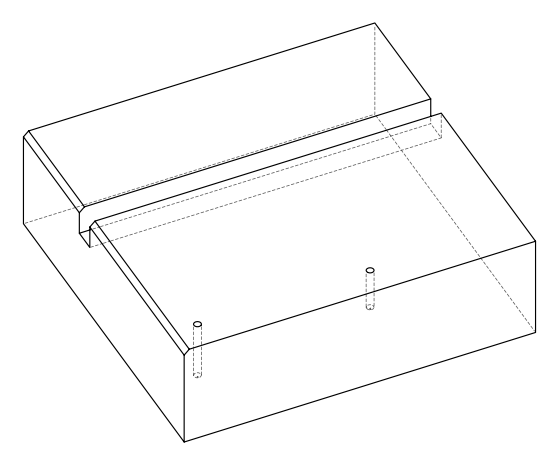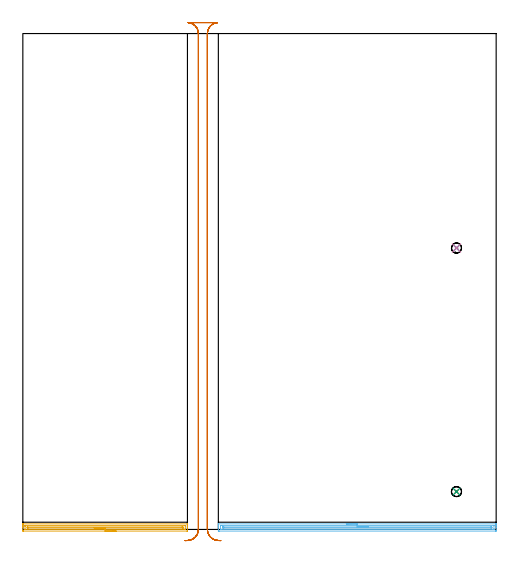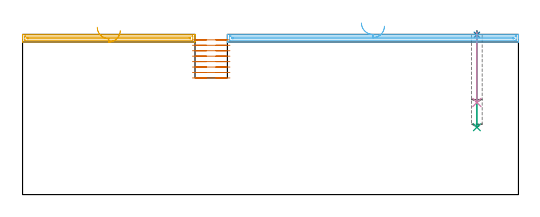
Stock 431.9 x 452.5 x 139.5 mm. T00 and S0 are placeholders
(PLAN: 7 operations, 3 tool changes, 26.8 min)
(1 SPOT_DRILL | STEP1POCKET | NXT0321_9005460120000 | 0.03 min | 1 mm3)
(2 SPOT_DRILL_1 | STEP1POCKET_1 | NXT0321_9005460120000 | 0.03 min | 1 mm3)
(3 DRILL_BLIND_HOLE_INTO_CENTER | STEP1POCKET | UGT0301_487 | 0.33 min | 5218 mm3)
(4 DRILL_BLIND_HOLE_INTO_CENTER_1 | STEP1POCKET_1 | UGT0301_487 | 0.25 min | 3794 mm3)
(5 AREA_MILL | FG_CHAMFER_SURFACE | UGT0205_001 | 3.78 min | 3364 mm3)
(6 AREA_MILL_1 | FG_CHAMFER_SURFACE_1 | UGT0205_001 | 6.26 min | 5618 mm3)
(7 MILL_RECTANGULAR_SLOT | SLOT_RECTANGULAR | UGT0201_094 | Follow Part, ap 5, ae 75% | 16.08 min | 483433 mm3)
(TOOL NXT0321_9005460120000 | NC Spot Drill, 142deg, 12mm, Carbide, Uncoated | D12 PA142 FL30 Z2)
(TOOL UGT0301_487 | Carbide Drill 9.2 mm | D9.2 PA118 FL81 Z2)
(TOOL UGT0205_001 | Chamfer Mill 20 x 3 x 45 deg. | D20 FL50 Z2)
(TOOL UGT0201_094 | End mill 20 mm | D20 FL38 Z4)
(OP 1 SPOT_DRILL)
G17 G21 G94 G90
T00 M6
G54
G17 G0 G90 X395.7 Y34.5 S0 M3
G43 Z149.5 H0
G94 G81 G98 Z139.104 F250. R142.5
G80
M5
M2
(OP 2 SPOT_DRILL_1)
G17 G21 G94 G90
T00 M6
G54
G17 G0 G90 X395.7 Y256.8 S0 M3
G43 Z149.5 H0
G94 G81 G98 Z139.104 F250. R142.5
G80
M5
M2
(OP 3 DRILL_BLIND_HOLE_INTO_CENTER)
G17 G21 G94 G90
T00 M6
G54
G17 G0 G90 X395.7 Y34.5 S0 M3
G43 Z149.5 H0
G94 G81 G98 Z58.6 F250. R141.5
G80
M5
M2
(OP 4 DRILL_BLIND_HOLE_INTO_CENTER_1)
G17 G21 G94 G90
T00 M6
G54
G17 G0 G90 X395.7 Y256.8 S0 M3
G43 Z149.5 H0
G94 G81 G98 Z80.2 F250. R141.5
G80
M5
M2
(OP 5 AREA_MILL)
G17 G21 G94 G90
T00 M6
G54
G17 G0 G90 X85.1 Y-1.5 S1061 M3
G43 Z149.5 H0
Z142.9
G94 G1 X85.062 Z142.028 F250.
X84.948 Z141.164
X84.759 Z140.312
X84.497 Z139.48
X84.163 Z138.674
X83.76 Z137.9
X83.292 Z137.164
X82.76 Z136.472
X82.171 Z135.829
X81.528 Z135.24
X80.836 Z134.709
X80.1 Z134.24
X79.326 Z133.837
X78.52 Z133.503
X77.688 Z133.241
X76.837 Z133.052
X75.972 Z132.938
X75.1 Z132.9
X0.602 Y-1.499 Z132.901
X0.007 Y-1.491 Z132.905
X0.004 Y-1.48 Z132.917
X0. Y-0.88 Z133.516
Y-0.59 Z133.807
Y1.791 Z136.185
Y2.382 Z136.779
Y2.693 Z137.09
Y3.275 Z137.671
Y3.587 Z137.982
Y4.211 Z138.61
Y4.667 Z139.067
X0.003 Y5.041 Z139.432
X0.006 Y5.081 Z139.471
X0.009 Y5.097 Z139.488
X0.156 Y5.1 Z139.5
X150.044
X150.19 Y5.097 Z139.488
X150.193 Y5.042 Z139.434
X150.2 Y4.668 Z139.067
Y4.21 Z138.61
Y3.587 Z137.982
Y2.382 Z136.779
Y1.8 Z136.194
X150.199 Y-0.88 Z133.516
X150.197 Y-1.48 Z132.917
X150.193 Y-1.491 Z132.905
X149.598 Y-1.5 Z132.9
X75.1
Y-0.086 Z134.314
X2.386
X2.288 Y-0.084 Z134.316
X2.091 Y-0.079 Z134.321
X2.009 Y-0.07 Z134.33
X2.005 Y-0.042 Z134.358
X2.002 Y0.013 Z134.413
X2. Y0.4 Z134.8
Y2.693 Z137.093
X2.001 Y3.08 Z137.48
X2.007 Y3.587 Z137.987
X2.01 Y3.677 Z138.077
X2.189 Y3.683 Z138.083
X2.288 Y3.685 Z138.085
X147.814
X147.912 Y3.684 Z138.084
X148.109 Y3.679 Z138.079
X148.191 Y3.67 Z138.07
X148.195 Y3.642 Z138.042
X148.198 Y3.587 Z137.987
X148.2 Y3.2 Z137.6
Y0.907 Z135.307
Y0.52 Z134.92
X148.193 Y0.013 Z134.413
X148.19 Y-0.077 Z134.323
X148.011 Y-0.083 Z134.317
X147.912 Y-0.085 Z134.315
X75.1 Y-0.086 Z134.314
Y1.328 Z135.728
X5.063 Y1.329 Z135.729
X4.641
X4.171 Y1.333 Z135.733
X4.023 Y1.335 Z135.735
X4.008 Y1.629 Z136.029
X4.003 Y1.8 Z136.2
X4.001 Y1.97 Z136.37
X4.004 Y2.142 Z136.542
X4.01 Y2.254 Z136.654
X4.016 Y2.266 Z136.666
X4.025 Y2.268 Z136.668
X4.053 Y2.27 Z136.67
X4.171 Y2.271 Z136.671
X4.592
X145.137
X145.56 Y2.27 Z136.67
X146.029 Y2.267 Z136.667
X146.177 Y2.265 Z136.665
X146.192 Y1.971 Z136.371
X146.197 Y1.8 Z136.2
X146.199 Y1.63 Z136.03
X146.196 Y1.458 Z135.858
X146.19 Y1.346 Z135.746
X146.184 Y1.334 Z135.734
X146.175 Y1.332 Z135.732
X146.147 Y1.33 Z135.73
X146.029 Y1.329 Z135.729
X145.608 Y1.328 Z135.728
X75.1
X74.228 Z135.767
X73.364 Z135.88
X72.512 Z136.069
X71.68 Z136.332
X70.874 Z136.665
X70.1 Z137.068
X69.364 Z137.537
X68.672 Z138.068
X68.029 Z138.657
X67.44 Z139.301
X66.909 Z139.993
X66.44 Z140.728
X66.037 Z141.502
X65.703 Z142.308
X65.441 Z143.14
X65.252 Z143.992
X65.138 Z144.857
X65.1 Z145.728
G0 Z149.5
M5
M2
(OP 6 AREA_MILL_1)
G17 G21 G94 G90
T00 M6
G54
G17 G0 G90 X295.15 Y5.1 S1061 M3
G43 Z149.5 H0
G94 G1 X295.188 Z148.628 F250.
X295.302 Z147.763
X295.491 Z146.912
X295.753 Z146.08
X296.087 Z145.274
X296.49 Z144.5
X296.958 Z143.764
X297.49 Z143.072
X298.079 Z142.429
X298.722 Z141.839
X299.414 Z141.308
X300.15 Z140.84
X300.924 Z140.437
X301.73 Z140.103
X302.562 Z139.841
X303.413 Z139.652
X304.278 Z139.538
X305.15 Z139.5
X431.753
X431.89 Y5.097 Z139.488
X431.893 Y5.045 Z139.437
X431.9 Y4.69 Z139.09
Y4.188 Z138.587
Y3.587 Z137.982
Y2.398 Z136.795
Y1.8 Z136.194
X431.899 Y-0.88 Z133.516
X431.897 Y-1.472 Z132.925
X431.893 Y-1.491 Z132.905
X431.307 Y-1.5 Z132.9
X179.124 Y-1.499 Z132.901
X178.993
X178.407 Y-1.491 Z132.905
X178.403 Y-1.472 Z132.925
X178.4 Y-0.88 Z133.516
Y-0.581 Z133.815
Y1.8 Z136.194
Y2.398 Z136.795
Y2.693 Z137.09
Y3.292 Z137.688
Y3.587 Z137.982
Y4.177 Z138.576
Y4.691 Z139.09
X178.407 Y5.045 Z139.437
X178.41 Y5.097 Z139.488
X178.547 Y5.1 Z139.5
X305.15
Y3.686 Z138.086
X429.622 Y3.685 Z138.085
X429.819 Y3.683 Z138.083
X429.875 Y3.68 Z138.08
X429.892 Y3.677 Z138.077
X429.894 Y3.673 Z138.073
X429.898 Y3.641 Z138.041
X429.899 Y3.587 Z137.987
X429.9 Y3.21 Z137.61
X429.899 Y0.531 Z134.931
X429.892 Y0.013 Z134.413
X429.89 Y-0.074 Z134.326
X429.721 Y-0.082 Z134.318
X429.621 Y-0.085 Z134.315
X429.524
X428.731 Y-0.086 Z134.314
X180.678 Y-0.085 Z134.315
X180.48 Y-0.083 Z134.317
X180.425 Y-0.08 Z134.32
X180.408 Y-0.077 Z134.323
X180.406 Y-0.073 Z134.327
X180.402 Y-0.041 Z134.359
X180.401 Y0.013 Z134.413
X180.4 Y0.39 Z134.79
X180.401 Y3.069 Z137.469
X180.408 Y3.587 Z137.987
X180.41 Y3.674 Z138.074
X180.579 Y3.681 Z138.081
X180.679 Y3.684 Z138.084
X180.776 Y3.685 Z138.085
X181.569 Y3.686 Z138.086
X305.15
Y2.271 Z136.671
X426.849
X427.271 Y2.27 Z136.67
X427.741 Y2.266 Z136.666
X427.888 Y2.264 Z136.664
X427.896 Y1.96 Z136.36
X427.898 Y1.8 Z136.2
X427.9 Y1.641 Z136.041
X427.898 Y1.481 Z135.881
X427.893 Y1.374 Z135.774
X427.89 Y1.339 Z135.739
X427.883 Y1.335 Z135.735
X427.858 Y1.333 Z135.733
X427.741 Y1.33 Z135.73
X427.319 Y1.329 Z135.729
X426.849 Y1.328 Z135.728
X183.451 Y1.329 Z135.729
X183.029 Y1.33 Z135.73
X182.559 Y1.333 Z135.733
X182.412 Y1.335 Z135.735
X182.404 Y1.64 Z136.04
X182.402 Y1.8 Z136.2
X182.4 Y1.959 Z136.359
X182.402 Y2.119 Z136.519
X182.407 Y2.225 Z136.625
X182.41 Y2.261 Z136.661
X182.417 Y2.265 Z136.665
X182.442 Y2.267 Z136.667
X182.559 Y2.27 Z136.67
X182.981 Y2.271 Z136.671
X183.451
X305.15
X306.022 Z136.709
X306.886 Z136.823
X307.738 Z137.012
X308.57 Z137.275
X309.376 Z137.608
X310.15 Z138.011
X310.886 Z138.48
X311.578 Z139.011
X312.221 Z139.6
X312.81 Z140.244
X313.341 Z140.936
X313.81 Z141.671
X314.213 Z142.445
X314.547 Z143.251
X314.809 Z144.083
X314.998 Z144.935
X315.112 Z145.8
X315.15 Z146.671
G0 Z149.5
M5
M2
(OP 7 MILL_RECTANGULAR_SLOT)
G17 G21 G94 G90
T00 M6
G54
G17 G0 G90 X179.714 Y-10.357 S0 M3
G43 Z149.5 H0
Z134.762
G94 G1 X176.755 Y-9.864 F250.
G2 X168.4 Y0. R10. F500.
G1 Y452.5
G2 X177.626 Y462.47 R10.
G1 Y462.5
X150.974
Y462.47
G2 X160.2 Y452.5 R10.
G1 Y0.
G2 X151.845 Y-9.864 R10.
G1 X148.885 Y-10.357 F250.
G0 X180.617 Y-10.202 Z130.025
G1 X177.626 Y-9.97
G2 X168.4 Y0. R10. F500.
G1 Y452.5
G2 X177.626 Y462.47 R10.
G1 Y462.5
X150.974
Y462.47
G2 X160.2 Y452.5 R10.
G1 Y0.
G2 X150.974 Y-9.97 R10.
G1 X147.983 Y-10.202 F250.
G0 X180.617 Z125.287
G1 X177.626 Y-9.97
G2 X168.4 Y0. R10. F500.
G1 Y452.5
G2 X177.626 Y462.47 R10.
G1 Y462.5
X150.974
Y462.47
G2 X160.2 Y452.5 R10.
G1 Y0.
G2 X150.974 Y-9.97 R10.
G1 X147.983 Y-10.202 F250.
G0 X180.617 Z120.55
G1 X177.626 Y-9.97
G2 X168.4 Y0. R10. F500.
G1 Y452.5
G2 X177.626 Y462.47 R10.
G1 Y462.5
X150.974
Y462.47
G2 X160.2 Y452.5 R10.
G1 Y0.
G2 X150.974 Y-9.97 R10.
G1 X147.983 Y-10.202 F250.
G0 X180.617 Z115.812
G1 X177.626 Y-9.97
G2 X168.4 Y0. R10. F500.
G1 Y452.5
G2 X177.626 Y462.47 R10.
G1 Y462.5
X150.974
Y462.47
G2 X160.2 Y452.5 R10.
G1 Y0.
G2 X150.974 Y-9.97 R10.
G1 X147.983 Y-10.202 F250.
G0 X180.617 Z111.075
G1 X177.626 Y-9.97
G2 X168.4 Y0. R10. F500.
G1 Y452.5
G2 X177.626 Y462.47 R10.
G1 Y462.5
X150.974
Y462.47
G2 X160.2 Y452.5 R10.
G1 Y0.
G2 X150.974 Y-9.97 R10.
G1 X147.983 Y-10.202 F250.
G0 X180.617 Z106.337
G1 X177.626 Y-9.97
G2 X168.4 Y0. R10. F500.
G1 Y452.5
G2 X177.626 Y462.47 R10.
G1 Y462.5
X150.974
Y462.47
G2 X160.2 Y452.5 R10.
G1 Y0.
G2 X150.974 Y-9.97 R10.
G1 X147.983 Y-10.202 F250.
G0 X180.617 Z101.6
G1 X177.626 Y-9.97
G2 X168.4 Y0. R10. F500.
G1 Y452.5
G2 X177.626 Y462.47 R10.
G1 Y462.5
X150.974
Y462.47
G2 X160.2 Y452.5 R10.
G1 Y0.
G2 X150.974 Y-9.97 R10.
G1 X147.983 Y-10.202 F250.
G0 Z149.5
M5
M2
